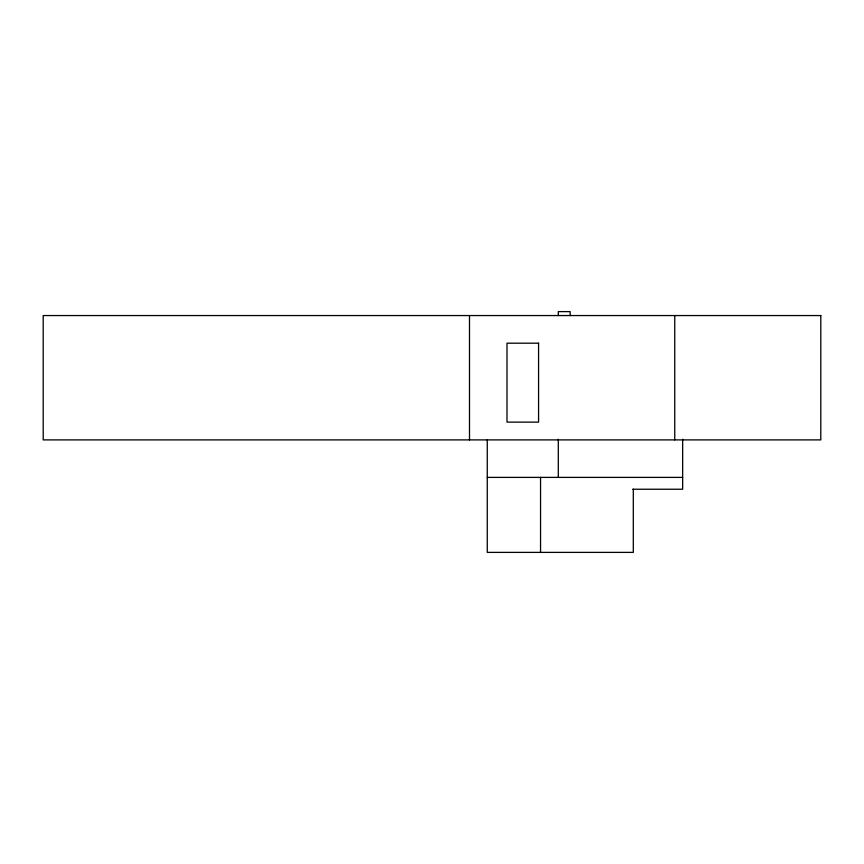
<?xml version="1.0" encoding="UTF-8"?>
<svg xmlns="http://www.w3.org/2000/svg" width="864" height="864" viewBox="0 0 864 864"><rect width="100%" height="100%" fill="white"/><g stroke="black" fill="none" stroke-linecap="round" stroke-linejoin="round"><path stroke-width="1.3" d="M487.264 477.392L682.646 477.392M632.761 489.229L682.646 489.229L682.646 439.236M674.752 315.554L674.752 439.895M633.312 489.229L633.312 552.388L487.264 552.388L487.264 439.895M570.154 315.554L570.154 311.612L558.306 311.612L558.306 315.554M558.306 439.236L558.306 477.392M540.551 477.392L540.551 552.388M469.498 315.554L469.498 439.895M820.8 315.554L43.2 315.554L43.2 439.895L820.8 439.895L820.8 315.554M538.574 343.192L506.995 343.192L506.995 422.129L538.574 422.129L538.574 343.192"/></g></svg>
